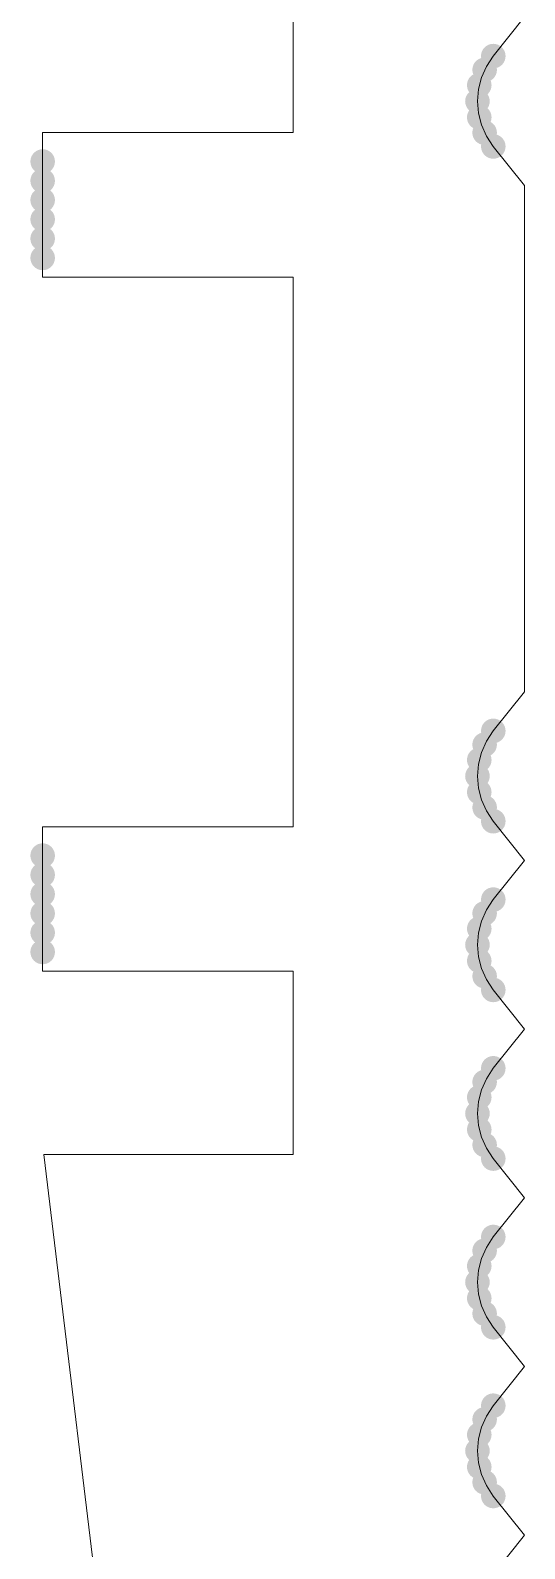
# Model space of a CAD drawing. Header units: millimetres. Extents: x 0 to 588, y 0 to 418.
# Drawn here: x 203.79 to 208.81, y 77.47 to 92.9 of the extents above; entities that cross this region are included whole.
import ezdxf

# ---------------------------------------------------------------- set-up
doc = ezdxf.new("R2010")
doc.units = ezdxf.units.MM

msp = doc.modelspace()

# ---------------------------------------------------------------- hatches: boundary and pattern name
h = msp.add_hatch(color=0)
edge = h.paths.add_edge_path()
edge.add_arc((208.407345, 92.500758), 0.125009, 0, 360)
h = msp.add_hatch(color=0)
edge = h.paths.add_edge_path()
edge.add_arc((208.495292, 92.640326), 0.125009, 0, 360)
h = msp.add_hatch(color=0)
edge = h.paths.add_edge_path()
edge.add_arc((208.35274, 92.345091), 0.125009, 0, 360)
h = msp.add_hatch(color=0)
edge = h.paths.add_edge_path()
edge.add_arc((208.334227, 92.181166), 0.125009, 0, 360)
h = msp.add_hatch(color=0)
edge = h.paths.add_edge_path()
edge.add_arc((208.35274, 92.017241), 0.125009, 0, 360)
h = msp.add_hatch(color=0)
edge = h.paths.add_edge_path()
edge.add_arc((208.407345, 91.861574), 0.125009, 0, 360)
h = msp.add_hatch(color=0)
edge = h.paths.add_edge_path()
edge.add_arc((208.495292, 91.722005), 0.125009, 0, 360)
h = msp.add_hatch(color=0)
edge = h.paths.add_edge_path()
edge.add_arc((208.495292, 91.722005), 0.125009, 0, 360)
h = msp.add_hatch(color=0)
edge = h.paths.add_edge_path()
edge.add_arc((203.913877, 91.568653), 0.125009, 0, 360)
h = msp.add_hatch(color=0)
edge = h.paths.add_edge_path()
edge.add_arc((203.913877, 91.372649), 0.125009, 0, 360)
h = msp.add_hatch(color=0)
edge = h.paths.add_edge_path()
edge.add_arc((203.913877, 91.176645), 0.125009, 0, 360)
h = msp.add_hatch(color=0)
edge = h.paths.add_edge_path()
edge.add_arc((203.913877, 90.980641), 0.125009, 0, 360)
h = msp.add_hatch(color=0)
edge = h.paths.add_edge_path()
edge.add_arc((203.913877, 90.784637), 0.125009, 0, 360)
h = msp.add_hatch(color=0)
edge = h.paths.add_edge_path()
edge.add_arc((203.913877, 90.588633), 0.125009, 0, 360)
h = msp.add_hatch(color=0)
edge = h.paths.add_edge_path()
edge.add_arc((208.495292, 85.780185), 0.125009, 0, 360)
h = msp.add_hatch(color=0)
edge = h.paths.add_edge_path()
edge.add_arc((208.407345, 85.640616), 0.125009, 0, 360)
h = msp.add_hatch(color=0)
edge = h.paths.add_edge_path()
edge.add_arc((208.35274, 85.484949), 0.125009, 0, 360)
h = msp.add_hatch(color=0)
edge = h.paths.add_edge_path()
edge.add_arc((208.334227, 85.321024), 0.125009, 0, 360)
h = msp.add_hatch(color=0)
edge = h.paths.add_edge_path()
edge.add_arc((208.35274, 85.157099), 0.125009, 0, 360)
h = msp.add_hatch(color=0)
edge = h.paths.add_edge_path()
edge.add_arc((208.407345, 85.001432), 0.125009, 0, 360)
h = msp.add_hatch(color=0)
edge = h.paths.add_edge_path()
edge.add_arc((208.495292, 84.861864), 0.125009, 0, 360)
h = msp.add_hatch(color=0)
edge = h.paths.add_edge_path()
edge.add_arc((208.495292, 84.861864), 0.125009, 0, 360)
h = msp.add_hatch(color=0)
edge = h.paths.add_edge_path()
edge.add_arc((203.913877, 84.512507), 0.125009, 0, 360)
h = msp.add_hatch(color=0)
edge = h.paths.add_edge_path()
edge.add_arc((203.913877, 84.316503), 0.125009, 0, 360)
h = msp.add_hatch(color=0)
edge = h.paths.add_edge_path()
edge.add_arc((203.913877, 84.120499), 0.125009, 0, 360)
h = msp.add_hatch(color=0)
edge = h.paths.add_edge_path()
edge.add_arc((208.495292, 84.065149), 0.125009, 0, 360)
h = msp.add_hatch(color=0)
edge = h.paths.add_edge_path()
edge.add_arc((203.913877, 83.924495), 0.125009, 0, 360)
h = msp.add_hatch(color=0)
edge = h.paths.add_edge_path()
edge.add_arc((208.407345, 83.925581), 0.125009, 0, 360)
h = msp.add_hatch(color=0)
edge = h.paths.add_edge_path()
edge.add_arc((203.913877, 83.728491), 0.125009, 0, 360)
h = msp.add_hatch(color=0)
edge = h.paths.add_edge_path()
edge.add_arc((208.35274, 83.769914), 0.125009, 0, 360)
h = msp.add_hatch(color=0)
edge = h.paths.add_edge_path()
edge.add_arc((208.334227, 83.605989), 0.125009, 0, 360)
h = msp.add_hatch(color=0)
edge = h.paths.add_edge_path()
edge.add_arc((203.913877, 83.532487), 0.125009, 0, 360)
h = msp.add_hatch(color=0)
edge = h.paths.add_edge_path()
edge.add_arc((208.35274, 83.442064), 0.125009, 0, 360)
h = msp.add_hatch(color=0)
edge = h.paths.add_edge_path()
edge.add_arc((208.407345, 83.286397), 0.125009, 0, 360)
h = msp.add_hatch(color=0)
edge = h.paths.add_edge_path()
edge.add_arc((208.495292, 83.146828), 0.125009, 0, 360)
h = msp.add_hatch(color=0)
edge = h.paths.add_edge_path()
edge.add_arc((208.495292, 83.146828), 0.125009, 0, 360)
h = msp.add_hatch(color=0)
edge = h.paths.add_edge_path()
edge.add_arc((208.495292, 82.350114), 0.125009, 0, 360)
h = msp.add_hatch(color=0)
edge = h.paths.add_edge_path()
edge.add_arc((208.407345, 82.210545), 0.125009, 0, 360)
h = msp.add_hatch(color=0)
edge = h.paths.add_edge_path()
edge.add_arc((208.35274, 82.054878), 0.125009, 0, 360)
h = msp.add_hatch(color=0)
edge = h.paths.add_edge_path()
edge.add_arc((208.334227, 81.890953), 0.125009, 0, 360)
h = msp.add_hatch(color=0)
edge = h.paths.add_edge_path()
edge.add_arc((208.35274, 81.727029), 0.125009, 0, 360)
h = msp.add_hatch(color=0)
edge = h.paths.add_edge_path()
edge.add_arc((208.407345, 81.571362), 0.125009, 0, 360)
h = msp.add_hatch(color=0)
edge = h.paths.add_edge_path()
edge.add_arc((208.495292, 81.431793), 0.125009, 0, 360)
h = msp.add_hatch(color=0)
edge = h.paths.add_edge_path()
edge.add_arc((208.495292, 81.431793), 0.125009, 0, 360)
h = msp.add_hatch(color=0)
edge = h.paths.add_edge_path()
edge.add_arc((208.495292, 80.635078), 0.125009, 0, 360)
h = msp.add_hatch(color=0)
edge = h.paths.add_edge_path()
edge.add_arc((208.407345, 80.49551), 0.125009, 0, 360)
h = msp.add_hatch(color=0)
edge = h.paths.add_edge_path()
edge.add_arc((208.35274, 80.339843), 0.125009, 0, 360)
h = msp.add_hatch(color=0)
edge = h.paths.add_edge_path()
edge.add_arc((208.334227, 80.175918), 0.125009, 0, 360)
h = msp.add_hatch(color=0)
edge = h.paths.add_edge_path()
edge.add_arc((208.35274, 80.011993), 0.125009, 0, 360)
h = msp.add_hatch(color=0)
edge = h.paths.add_edge_path()
edge.add_arc((208.407345, 79.856326), 0.125009, 0, 360)
h = msp.add_hatch(color=0)
edge = h.paths.add_edge_path()
edge.add_arc((208.495292, 79.716758), 0.125009, 0, 360)
h = msp.add_hatch(color=0)
edge = h.paths.add_edge_path()
edge.add_arc((208.495292, 79.716758), 0.125009, 0, 360)
h = msp.add_hatch(color=0)
edge = h.paths.add_edge_path()
edge.add_arc((208.495292, 78.920043), 0.125009, 0, 360)
h = msp.add_hatch(color=0)
edge = h.paths.add_edge_path()
edge.add_arc((208.407345, 78.780475), 0.125009, 0, 360)
h = msp.add_hatch(color=0)
edge = h.paths.add_edge_path()
edge.add_arc((208.35274, 78.624807), 0.125009, 0, 360)
h = msp.add_hatch(color=0)
edge = h.paths.add_edge_path()
edge.add_arc((208.334227, 78.460883), 0.125009, 0, 360)
h = msp.add_hatch(color=0)
edge = h.paths.add_edge_path()
edge.add_arc((208.35274, 78.296958), 0.125009, 0, 360)
h = msp.add_hatch(color=0)
edge = h.paths.add_edge_path()
edge.add_arc((208.407345, 78.141291), 0.125009, 0, 360)
h = msp.add_hatch(color=0)
edge = h.paths.add_edge_path()
edge.add_arc((208.495292, 78.001722), 0.125009, 0, 360)
h = msp.add_hatch(color=0)
edge = h.paths.add_edge_path()
edge.add_arc((208.495292, 78.001722), 0.125009, 0, 360)

# ---------------------------------------------------------------- linework, layer by layer
at = {"color": 0, "lineweight": 0}
for points in [[(206.461929, 91.862642), (206.461929, 93.822682)], [(208.813978, 93.038666), (208.495292, 92.640308)], [(203.913877, 90.392611), (203.913877, 91.862642)], [(203.913877, 91.862642), (206.461929, 91.862642)], [(208.495292, 91.721988), (208.813978, 91.32363)], [(208.813978, 91.32363), (208.813978, 86.178524)], [(208.813978, 86.178524), (208.495292, 85.780167)], [(203.913877, 83.336465), (203.913877, 84.806496)], [(203.913877, 84.806496), (206.461929, 84.806496)], [(208.495292, 84.861846), (208.813978, 84.463489)], [(208.813978, 84.463489), (208.495292, 84.065132)], [(206.461929, 83.336465), (203.913877, 83.336465)], [(206.461929, 81.474427), (206.461929, 83.336465)], [(208.495292, 83.146811), (208.813978, 82.748453)], [(208.813978, 82.748453), (208.495292, 82.350096)], [(204.599891, 75.888312), (203.925704, 81.474427)], [(203.925704, 81.474427), (206.461929, 81.474427)], [(208.495292, 81.431776), (208.813978, 81.033418)], [(208.813978, 81.033418), (208.495292, 80.635061)], [(208.495292, 79.71674), (208.813978, 79.318383)], [(208.813978, 79.318383), (208.495292, 78.920025)], [(208.495292, 78.001705), (208.813978, 77.603347)], [(208.813978, 77.603347), (208.495292, 77.20499)]]:
    msp.add_lwpolyline(points, close=True, dxfattribs=at)
for points in [[(206.461929, 91.862642), (206.461929, 93.822682)], [(206.461929, 91.862642), (206.461929, 93.822682)], [(208.813978, 93.038666), (208.495292, 92.640308)], [(208.813978, 93.038666), (208.495292, 92.640308)], [(208.495292, 92.640308), (208.424826, 92.534788), (208.374494, 92.421322), (208.344294, 92.302559), (208.334227, 92.181148), (208.344294, 92.059737), (208.374494, 91.940974), (208.424826, 91.827508), (208.495292, 91.721988)], [(208.495292, 92.640308), (208.424826, 92.534788), (208.374494, 92.421322), (208.344294, 92.302559), (208.334227, 92.181148), (208.344294, 92.059737), (208.374494, 91.940974), (208.424826, 91.827508), (208.495292, 91.721988)], [(208.495292, 92.640308), (208.424826, 92.534788), (208.374494, 92.421322), (208.344294, 92.302559), (208.334227, 92.181148), (208.344294, 92.059737), (208.374494, 91.940974), (208.424826, 91.827508), (208.495292, 91.721988)], [(208.495292, 92.640308), (208.424826, 92.534788), (208.374494, 92.421322), (208.344294, 92.302559), (208.334227, 92.181148), (208.344294, 92.059737), (208.374494, 91.940974), (208.424826, 91.827508), (208.495292, 91.721988)], [(208.495292, 92.640308), (208.424826, 92.534788), (208.374494, 92.421322), (208.344294, 92.302559), (208.334227, 92.181148), (208.344294, 92.059737), (208.374494, 91.940974), (208.424826, 91.827508), (208.495292, 91.721988)], [(208.495292, 92.640308), (208.424826, 92.534788), (208.374494, 92.421322), (208.344294, 92.302559), (208.334227, 92.181148), (208.344294, 92.059737), (208.374494, 91.940974), (208.424826, 91.827508), (208.495292, 91.721988)], [(208.495292, 92.640308), (208.424826, 92.534788), (208.374494, 92.421322), (208.344294, 92.302559), (208.334227, 92.181148), (208.344294, 92.059737), (208.374494, 91.940974), (208.424826, 91.827508), (208.495292, 91.721988)], [(208.495292, 92.640308), (208.424826, 92.534788), (208.374494, 92.421322), (208.344294, 92.302559), (208.334227, 92.181148), (208.344294, 92.059737), (208.374494, 91.940974), (208.424826, 91.827508), (208.495292, 91.721988)], [(208.495292, 92.640308), (208.424826, 92.534788), (208.374494, 92.421322), (208.344294, 92.302559), (208.334227, 92.181148), (208.344294, 92.059737), (208.374494, 91.940974), (208.424826, 91.827508), (208.495292, 91.721988)], [(208.495292, 92.640308), (208.424826, 92.534788), (208.374494, 92.421322), (208.344294, 92.302559), (208.334227, 92.181148), (208.344294, 92.059737), (208.374494, 91.940974), (208.424826, 91.827508), (208.495292, 91.721988)], [(203.913877, 90.392611), (203.913877, 91.862642)], [(203.913877, 91.862642), (206.461929, 91.862642)], [(203.913877, 91.862642), (203.913877, 90.392611)], [(206.461929, 91.862642), (203.913877, 91.862642)], [(203.913877, 90.392611), (203.913877, 91.76464)], [(203.913877, 90.392611), (203.913877, 91.76464)], [(203.913877, 90.392611), (203.913877, 91.76464)], [(203.913877, 90.392611), (203.913877, 91.76464)], [(203.913877, 90.392611), (203.913877, 91.76464)], [(203.913877, 90.392611), (203.913877, 91.76464), (203.913877, 90.392611), (203.913877, 91.76464)], [(208.495292, 91.721988), (208.813978, 91.32363)], [(208.495292, 91.721988), (208.813978, 91.32363)], [(208.813978, 91.32363), (208.813978, 86.178524)], [(208.813978, 86.178524), (208.813978, 91.32363)], [(206.461929, 84.806496), (206.461929, 90.392611), (203.913877, 90.392611), (206.461929, 90.392611)], [(206.461929, 90.392611), (203.913877, 90.392611)], [(203.913877, 90.392611), (206.461929, 90.392611)], [(206.461929, 84.806496), (206.461929, 90.392611)], [(206.461929, 84.806496), (206.461929, 90.392611)], [(206.461929, 84.806496), (206.461929, 90.392611)], [(208.813978, 86.178524), (208.495292, 85.780167)], [(208.813978, 86.178524), (208.495292, 85.780167)], [(208.495292, 85.780167), (208.424826, 85.674646), (208.374494, 85.56118), (208.344294, 85.442418), (208.334227, 85.321007), (208.344294, 85.199596), (208.374494, 85.080833), (208.424826, 84.967367), (208.495292, 84.861846)], [(208.495292, 85.780167), (208.424826, 85.674646), (208.374494, 85.56118), (208.344294, 85.442418), (208.334227, 85.321007), (208.344294, 85.199596), (208.374494, 85.080833), (208.424826, 84.967367), (208.495292, 84.861846)], [(208.495292, 85.780167), (208.424826, 85.674646), (208.374494, 85.56118), (208.344294, 85.442418), (208.334227, 85.321007), (208.344294, 85.199596), (208.374494, 85.080833), (208.424826, 84.967367), (208.495292, 84.861846)], [(208.495292, 85.780167), (208.424826, 85.674646), (208.374494, 85.56118), (208.344294, 85.442418), (208.334227, 85.321007), (208.344294, 85.199596), (208.374494, 85.080833), (208.424826, 84.967367), (208.495292, 84.861846)], [(208.495292, 85.780167), (208.424826, 85.674646), (208.374494, 85.56118), (208.344294, 85.442418), (208.334227, 85.321007), (208.344294, 85.199596), (208.374494, 85.080833), (208.424826, 84.967367), (208.495292, 84.861846)], [(208.495292, 85.780167), (208.424826, 85.674646), (208.374494, 85.56118), (208.344294, 85.442418), (208.334227, 85.321007), (208.344294, 85.199596), (208.374494, 85.080833), (208.424826, 84.967367), (208.495292, 84.861846)], [(208.495292, 85.780167), (208.424826, 85.674646), (208.374494, 85.56118), (208.344294, 85.442418), (208.334227, 85.321007), (208.344294, 85.199596), (208.374494, 85.080833), (208.424826, 84.967367), (208.495292, 84.861846)], [(208.495292, 85.780167), (208.424826, 85.674646), (208.374494, 85.56118), (208.344294, 85.442418), (208.334227, 85.321007), (208.344294, 85.199596), (208.374494, 85.080833), (208.424826, 84.967367), (208.495292, 84.861846)], [(208.495292, 85.780167), (208.424826, 85.674646), (208.374494, 85.56118), (208.344294, 85.442418), (208.334227, 85.321007), (208.344294, 85.199596), (208.374494, 85.080833), (208.424826, 84.967367), (208.495292, 84.861846)], [(208.495292, 85.780167), (208.424826, 85.674646), (208.374494, 85.56118), (208.344294, 85.442418), (208.334227, 85.321007), (208.344294, 85.199596), (208.374494, 85.080833), (208.424826, 84.967367), (208.495292, 84.861846)], [(203.913877, 83.336465), (203.913877, 84.806496)], [(203.913877, 84.806496), (206.461929, 84.806496)], [(203.913877, 84.806496), (203.913877, 83.336465)], [(206.461929, 84.806496), (203.913877, 84.806496)], [(208.495292, 84.861846), (208.813978, 84.463489)], [(208.495292, 84.861846), (208.813978, 84.463489)], [(203.913877, 83.336465), (203.913877, 84.708494)], [(203.913877, 83.336465), (203.913877, 84.708494)], [(203.913877, 83.336465), (203.913877, 84.708494)], [(203.913877, 83.336465), (203.913877, 84.708494)], [(203.913877, 83.336465), (203.913877, 84.708494)], [(203.913877, 83.336465), (203.913877, 84.708494), (203.913877, 83.336465), (203.913877, 84.708494)], [(208.813978, 84.463489), (208.495292, 84.065132)], [(208.813978, 84.463489), (208.495292, 84.065132)], [(208.495292, 84.065132), (208.424826, 83.959611), (208.374494, 83.846145), (208.344294, 83.727382), (208.334227, 83.605971), (208.344294, 83.48456), (208.374494, 83.365797), (208.424826, 83.252332), (208.495292, 83.146811)], [(208.495292, 84.065132), (208.424826, 83.959611), (208.374494, 83.846145), (208.344294, 83.727382), (208.334227, 83.605971), (208.344294, 83.48456), (208.374494, 83.365797), (208.424826, 83.252332), (208.495292, 83.146811)], [(208.495292, 84.065132), (208.424826, 83.959611), (208.374494, 83.846145), (208.344294, 83.727382), (208.334227, 83.605971), (208.344294, 83.48456), (208.374494, 83.365797), (208.424826, 83.252332), (208.495292, 83.146811)], [(208.495292, 84.065132), (208.424826, 83.959611), (208.374494, 83.846145), (208.344294, 83.727382), (208.334227, 83.605971), (208.344294, 83.48456), (208.374494, 83.365797), (208.424826, 83.252332), (208.495292, 83.146811)], [(208.495292, 84.065132), (208.424826, 83.959611), (208.374494, 83.846145), (208.344294, 83.727382), (208.334227, 83.605971), (208.344294, 83.48456), (208.374494, 83.365797), (208.424826, 83.252332), (208.495292, 83.146811)], [(208.495292, 84.065132), (208.424826, 83.959611), (208.374494, 83.846145), (208.344294, 83.727382), (208.334227, 83.605971), (208.344294, 83.48456), (208.374494, 83.365797), (208.424826, 83.252332), (208.495292, 83.146811)], [(208.495292, 84.065132), (208.424826, 83.959611), (208.374494, 83.846145), (208.344294, 83.727382), (208.334227, 83.605971), (208.344294, 83.48456), (208.374494, 83.365797), (208.424826, 83.252332), (208.495292, 83.146811)], [(208.495292, 84.065132), (208.424826, 83.959611), (208.374494, 83.846145), (208.344294, 83.727382), (208.334227, 83.605971), (208.344294, 83.48456), (208.374494, 83.365797), (208.424826, 83.252332), (208.495292, 83.146811)], [(208.495292, 84.065132), (208.424826, 83.959611), (208.374494, 83.846145), (208.344294, 83.727382), (208.334227, 83.605971), (208.344294, 83.48456), (208.374494, 83.365797), (208.424826, 83.252332), (208.495292, 83.146811)], [(208.495292, 84.065132), (208.424826, 83.959611), (208.374494, 83.846145), (208.344294, 83.727382), (208.334227, 83.605971), (208.344294, 83.48456), (208.374494, 83.365797), (208.424826, 83.252332), (208.495292, 83.146811)], [(206.461929, 83.336465), (203.913877, 83.336465)], [(203.913877, 83.336465), (206.461929, 83.336465)], [(206.461929, 81.474427), (206.461929, 83.336465)], [(206.461929, 83.336465), (206.461929, 81.474427)], [(208.495292, 83.146811), (208.813978, 82.748453)], [(208.495292, 83.146811), (208.813978, 82.748453)], [(208.813978, 82.748453), (208.495292, 82.350096)], [(208.813978, 82.748453), (208.495292, 82.350096)], [(208.495292, 82.350096), (208.424826, 82.244575), (208.374494, 82.131109), (208.344294, 82.012347), (208.334227, 81.890936), (208.344294, 81.769525), (208.374494, 81.650762), (208.424826, 81.537296), (208.495292, 81.431776)], [(208.495292, 82.350096), (208.424826, 82.244575), (208.374494, 82.131109), (208.344294, 82.012347), (208.334227, 81.890936), (208.344294, 81.769525), (208.374494, 81.650762), (208.424826, 81.537296), (208.495292, 81.431776)], [(208.495292, 82.350096), (208.424826, 82.244575), (208.374494, 82.131109), (208.344294, 82.012347), (208.334227, 81.890936), (208.344294, 81.769525), (208.374494, 81.650762), (208.424826, 81.537296), (208.495292, 81.431776)], [(208.495292, 82.350096), (208.424826, 82.244575), (208.374494, 82.131109), (208.344294, 82.012347), (208.334227, 81.890936), (208.344294, 81.769525), (208.374494, 81.650762), (208.424826, 81.537296), (208.495292, 81.431776)], [(208.495292, 82.350096), (208.424826, 82.244575), (208.374494, 82.131109), (208.344294, 82.012347), (208.334227, 81.890936), (208.344294, 81.769525), (208.374494, 81.650762), (208.424826, 81.537296), (208.495292, 81.431776)], [(208.495292, 82.350096), (208.424826, 82.244575), (208.374494, 82.131109), (208.344294, 82.012347), (208.334227, 81.890936), (208.344294, 81.769525), (208.374494, 81.650762), (208.424826, 81.537296), (208.495292, 81.431776)], [(208.495292, 82.350096), (208.424826, 82.244575), (208.374494, 82.131109), (208.344294, 82.012347), (208.334227, 81.890936), (208.344294, 81.769525), (208.374494, 81.650762), (208.424826, 81.537296), (208.495292, 81.431776)], [(208.495292, 82.350096), (208.424826, 82.244575), (208.374494, 82.131109), (208.344294, 82.012347), (208.334227, 81.890936), (208.344294, 81.769525), (208.374494, 81.650762), (208.424826, 81.537296), (208.495292, 81.431776)], [(208.495292, 82.350096), (208.424826, 82.244575), (208.374494, 82.131109), (208.344294, 82.012347), (208.334227, 81.890936), (208.344294, 81.769525), (208.374494, 81.650762), (208.424826, 81.537296), (208.495292, 81.431776)], [(208.495292, 82.350096), (208.424826, 82.244575), (208.374494, 82.131109), (208.344294, 82.012347), (208.334227, 81.890936), (208.344294, 81.769525), (208.374494, 81.650762), (208.424826, 81.537296), (208.495292, 81.431776)], [(204.599891, 75.888312), (203.925704, 81.474427)], [(203.925704, 81.474427), (206.461929, 81.474427)], [(204.599891, 75.888312), (203.925704, 81.474427)], [(206.461929, 81.474427), (203.925704, 81.474427)], [(208.495292, 81.431776), (208.813978, 81.033418)], [(208.495292, 81.431776), (208.813978, 81.033418)], [(208.813978, 81.033418), (208.495292, 80.635061)], [(208.813978, 81.033418), (208.495292, 80.635061)], [(208.495292, 80.635061), (208.424826, 80.52954), (208.374494, 80.416074), (208.344294, 80.297311), (208.334227, 80.1759), (208.344294, 80.054489), (208.374494, 79.935727), (208.424826, 79.822261), (208.495292, 79.71674)], [(208.495292, 80.635061), (208.424826, 80.52954), (208.374494, 80.416074), (208.344294, 80.297311), (208.334227, 80.1759), (208.344294, 80.054489), (208.374494, 79.935727), (208.424826, 79.822261), (208.495292, 79.71674)], [(208.495292, 80.635061), (208.424826, 80.52954), (208.374494, 80.416074), (208.344294, 80.297311), (208.334227, 80.1759), (208.344294, 80.054489), (208.374494, 79.935727), (208.424826, 79.822261), (208.495292, 79.71674)], [(208.495292, 80.635061), (208.424826, 80.52954), (208.374494, 80.416074), (208.344294, 80.297311), (208.334227, 80.1759), (208.344294, 80.054489), (208.374494, 79.935727), (208.424826, 79.822261), (208.495292, 79.71674)], [(208.495292, 80.635061), (208.424826, 80.52954), (208.374494, 80.416074), (208.344294, 80.297311), (208.334227, 80.1759), (208.344294, 80.054489), (208.374494, 79.935727), (208.424826, 79.822261), (208.495292, 79.71674)], [(208.495292, 80.635061), (208.424826, 80.52954), (208.374494, 80.416074), (208.344294, 80.297311), (208.334227, 80.1759), (208.344294, 80.054489), (208.374494, 79.935727), (208.424826, 79.822261), (208.495292, 79.71674)], [(208.495292, 80.635061), (208.424826, 80.52954), (208.374494, 80.416074), (208.344294, 80.297311), (208.334227, 80.1759), (208.344294, 80.054489), (208.374494, 79.935727), (208.424826, 79.822261), (208.495292, 79.71674)], [(208.495292, 80.635061), (208.424826, 80.52954), (208.374494, 80.416074), (208.344294, 80.297311), (208.334227, 80.1759), (208.344294, 80.054489), (208.374494, 79.935727), (208.424826, 79.822261), (208.495292, 79.71674)], [(208.495292, 80.635061), (208.424826, 80.52954), (208.374494, 80.416074), (208.344294, 80.297311), (208.334227, 80.1759), (208.344294, 80.054489), (208.374494, 79.935727), (208.424826, 79.822261), (208.495292, 79.71674)], [(208.495292, 80.635061), (208.424826, 80.52954), (208.374494, 80.416074), (208.344294, 80.297311), (208.334227, 80.1759), (208.344294, 80.054489), (208.374494, 79.935727), (208.424826, 79.822261), (208.495292, 79.71674)], [(208.495292, 79.71674), (208.813978, 79.318383)], [(208.495292, 79.71674), (208.813978, 79.318383)], [(208.813978, 79.318383), (208.495292, 78.920025)], [(208.813978, 79.318383), (208.495292, 78.920025)], [(208.495292, 78.920025), (208.424826, 78.814504), (208.374494, 78.701039), (208.344294, 78.582276), (208.334227, 78.460865), (208.344294, 78.339454), (208.374494, 78.220691), (208.424826, 78.107225), (208.495292, 78.001705)], [(208.495292, 78.920025), (208.424826, 78.814504), (208.374494, 78.701039), (208.344294, 78.582276), (208.334227, 78.460865), (208.344294, 78.339454), (208.374494, 78.220691), (208.424826, 78.107225), (208.495292, 78.001705)], [(208.495292, 78.920025), (208.424826, 78.814504), (208.374494, 78.701039), (208.344294, 78.582276), (208.334227, 78.460865), (208.344294, 78.339454), (208.374494, 78.220691), (208.424826, 78.107225), (208.495292, 78.001705)], [(208.495292, 78.920025), (208.424826, 78.814504), (208.374494, 78.701039), (208.344294, 78.582276), (208.334227, 78.460865), (208.344294, 78.339454), (208.374494, 78.220691), (208.424826, 78.107225), (208.495292, 78.001705)], [(208.495292, 78.920025), (208.424826, 78.814504), (208.374494, 78.701039), (208.344294, 78.582276), (208.334227, 78.460865), (208.344294, 78.339454), (208.374494, 78.220691), (208.424826, 78.107225), (208.495292, 78.001705)], [(208.495292, 78.920025), (208.424826, 78.814504), (208.374494, 78.701039), (208.344294, 78.582276), (208.334227, 78.460865), (208.344294, 78.339454), (208.374494, 78.220691), (208.424826, 78.107225), (208.495292, 78.001705)], [(208.495292, 78.920025), (208.424826, 78.814504), (208.374494, 78.701039), (208.344294, 78.582276), (208.334227, 78.460865), (208.344294, 78.339454), (208.374494, 78.220691), (208.424826, 78.107225), (208.495292, 78.001705)], [(208.495292, 78.920025), (208.424826, 78.814504), (208.374494, 78.701039), (208.344294, 78.582276), (208.334227, 78.460865), (208.344294, 78.339454), (208.374494, 78.220691), (208.424826, 78.107225), (208.495292, 78.001705)], [(208.495292, 78.920025), (208.424826, 78.814504), (208.374494, 78.701039), (208.344294, 78.582276), (208.334227, 78.460865), (208.344294, 78.339454), (208.374494, 78.220691), (208.424826, 78.107225), (208.495292, 78.001705)], [(208.495292, 78.920025), (208.424826, 78.814504), (208.374494, 78.701039), (208.344294, 78.582276), (208.334227, 78.460865), (208.344294, 78.339454), (208.374494, 78.220691), (208.424826, 78.107225), (208.495292, 78.001705)], [(208.495292, 78.001705), (208.813978, 77.603347)], [(208.495292, 78.001705), (208.813978, 77.603347)], [(208.813978, 77.603347), (208.495292, 77.20499)], [(208.813978, 77.603347), (208.495292, 77.20499)]]:
    msp.add_lwpolyline(points, dxfattribs=at)

doc.saveas('drawing.dxf')
